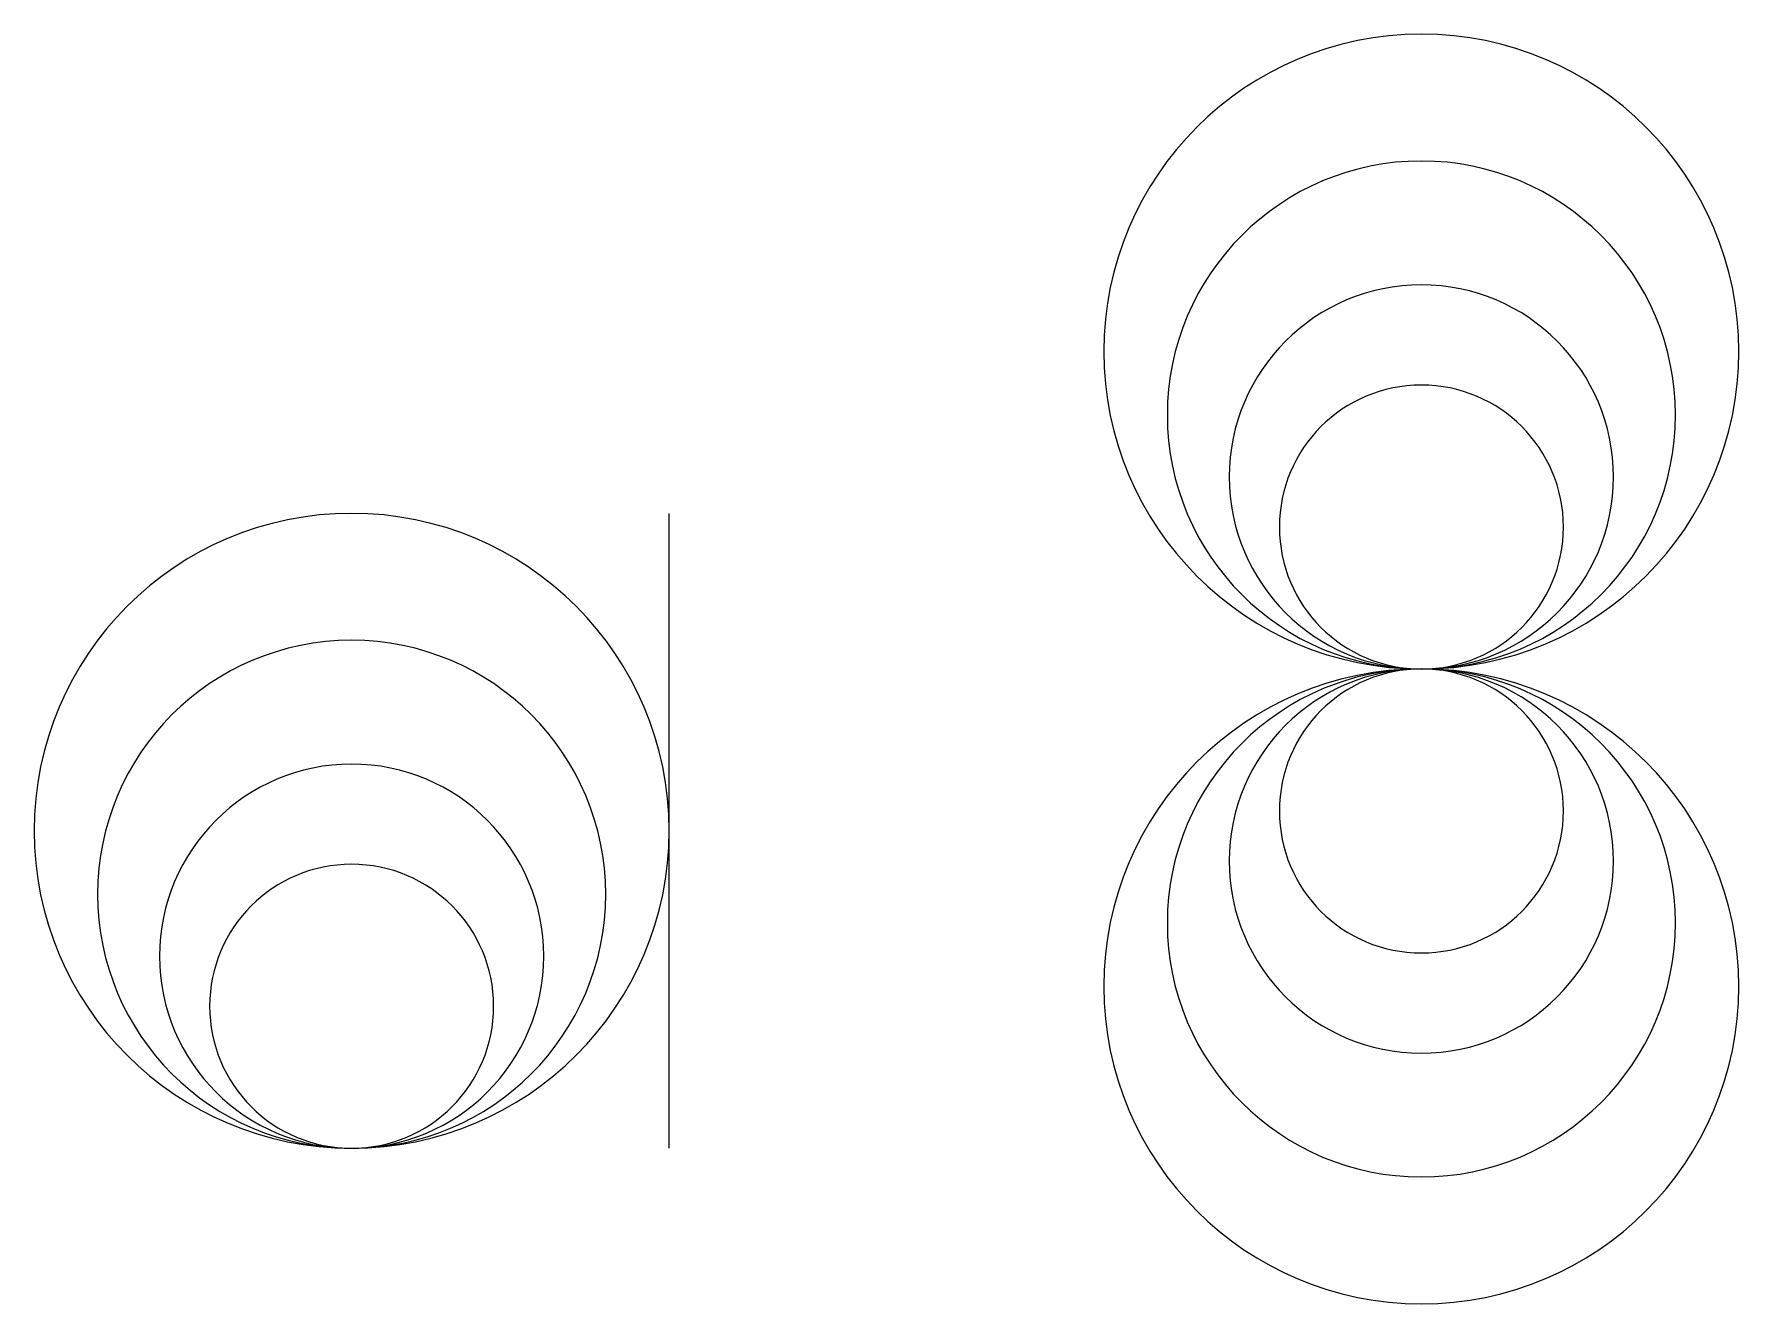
# Model space of a CAD drawing. Extents: x -4240 to 278603, y -63941 to 80916.
# Drawn here: x -4240 to 49155, y -63941 to -24160 of the extents above; entities that cross this region are included whole.
import ezdxf

# ---------------------------------------------------------------- set-up
doc = ezdxf.new("R2010")
doc.units = 0
doc.header["$LTSCALE"] = 1000
doc.header["$MEASUREMENT"] = 0

msp = doc.modelspace()

# ---------------------------------------------------------------- linework, layer by layer
at = {"color": 252}
for p, q in [((15650, -49119), (15650, -39174)), ((15650, -49119), (15650, -39174)), ((15650, -49119), (15650, -39174)), ((15650, -59064), (15650, -49119)), ((15650, -59064), (15650, -49119))]:
    msp.add_line(p, q, dxfattribs=at)
for centre, radius, start, end in [((39210, -34105), 9945, 0, 180), ((39210, -36093), 7957, 0, 180), ((39210, -38033), 6017, 0, 180), ((39210, -34105), 9945, 180, 270), ((39210, -34105), 9945, 270, 0), ((39210, -39603), 4448, 0, 180), ((39210, -36093), 7957, 180, 270), ((39210, -36093), 7957, 270, 0), ((39210, -38033), 6017, 180, 270), ((39210, -38033), 6017, 270, 0), ((5705, -49119), 9945, 0, 180), ((39210, -39603), 4448, 180, 270), ((39210, -39603), 4448, 270, 0), ((5705, -51107), 7957, 0, 180), ((39210, -53995), 9945, 90, 180), ((39210, -52007), 7957, 90, 180), ((39210, -50068), 6017, 90, 180), ((39210, -48498), 4448, 90, 180), ((39210, -53995), 9945, 0, 90), ((39210, -52007), 7957, 0, 90), ((39210, -50068), 6017, 0, 90), ((39210, -48498), 4448, 0, 90), ((5705, -53047), 6017, 0, 180), ((39210, -48498), 4448, 180, 0), ((5705, -49119), 9945, 180, 270), ((5705, -49119), 9945, 270, 0), ((5705, -54616), 4448, 0, 180), ((39210, -50068), 6017, 180, 0), ((5705, -51107), 7957, 180, 270), ((5705, -51107), 7957, 270, 0), ((39210, -52007), 7957, 180, 0), ((5705, -53047), 6017, 180, 270), ((5705, -53047), 6017, 270, 0), ((39210, -53995), 9945, 180, 0), ((5705, -54616), 4448, 180, 270), ((5705, -54616), 4448, 270, 0)]:
    msp.add_arc(centre, radius, start, end, dxfattribs=at)

doc.saveas('drawing.dxf')
